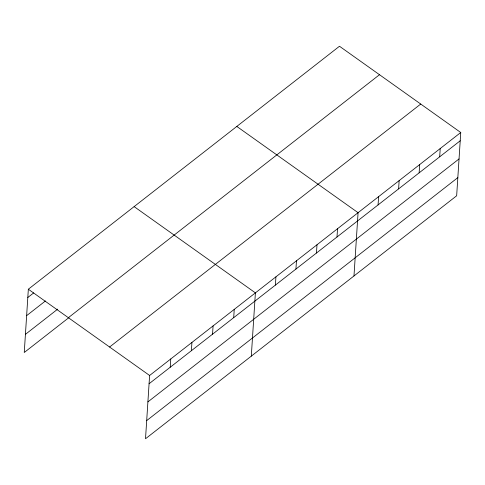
<?xml version="1.0" encoding="UTF-8"?>
<svg xmlns="http://www.w3.org/2000/svg" width="485" height="485" viewBox="0 0 485 485"><rect width="100%" height="100%" fill="white"/><g stroke="black" fill="none" stroke-linecap="round" stroke-linejoin="round"><path stroke-width="0.73" d="M460.75 132.508L149.61 375.481L145.518 438.749L456.658 195.776L460.75 132.508L339.482 46.251L28.342 289.224L24.25 352.492L68.918 317.608M170.229 367.23L170.762 358.961M191.387 350.71L191.921 342.44M212.545 334.183L213.079 325.914M233.703 317.663L234.237 309.394M251.303 356.135L255.395 292.873L134.127 206.616M275.395 285.101L275.929 276.838M295.935 269.066L296.468 260.797M316.469 253.031L317.002 244.761M337.002 236.995L337.536 228.726M353.983 275.953L358.075 212.691L236.807 126.433M378.076 204.925L378.609 196.655M398.609 188.883L399.143 180.62M419.143 172.848L419.677 164.579M439.683 156.813L440.216 148.543M27.809 297.493L33.683 292.904M26.633 315.644L45.438 300.955M25.426 334.341L57.745 309.103M68.361 317.693L379.5 74.714M109.592 347.017L420.731 104.045M149.071 383.75L460.216 140.777M147.901 401.901L459.04 158.928M146.688 420.598L457.834 177.625M28.342 289.224L149.61 375.481"/></g></svg>
